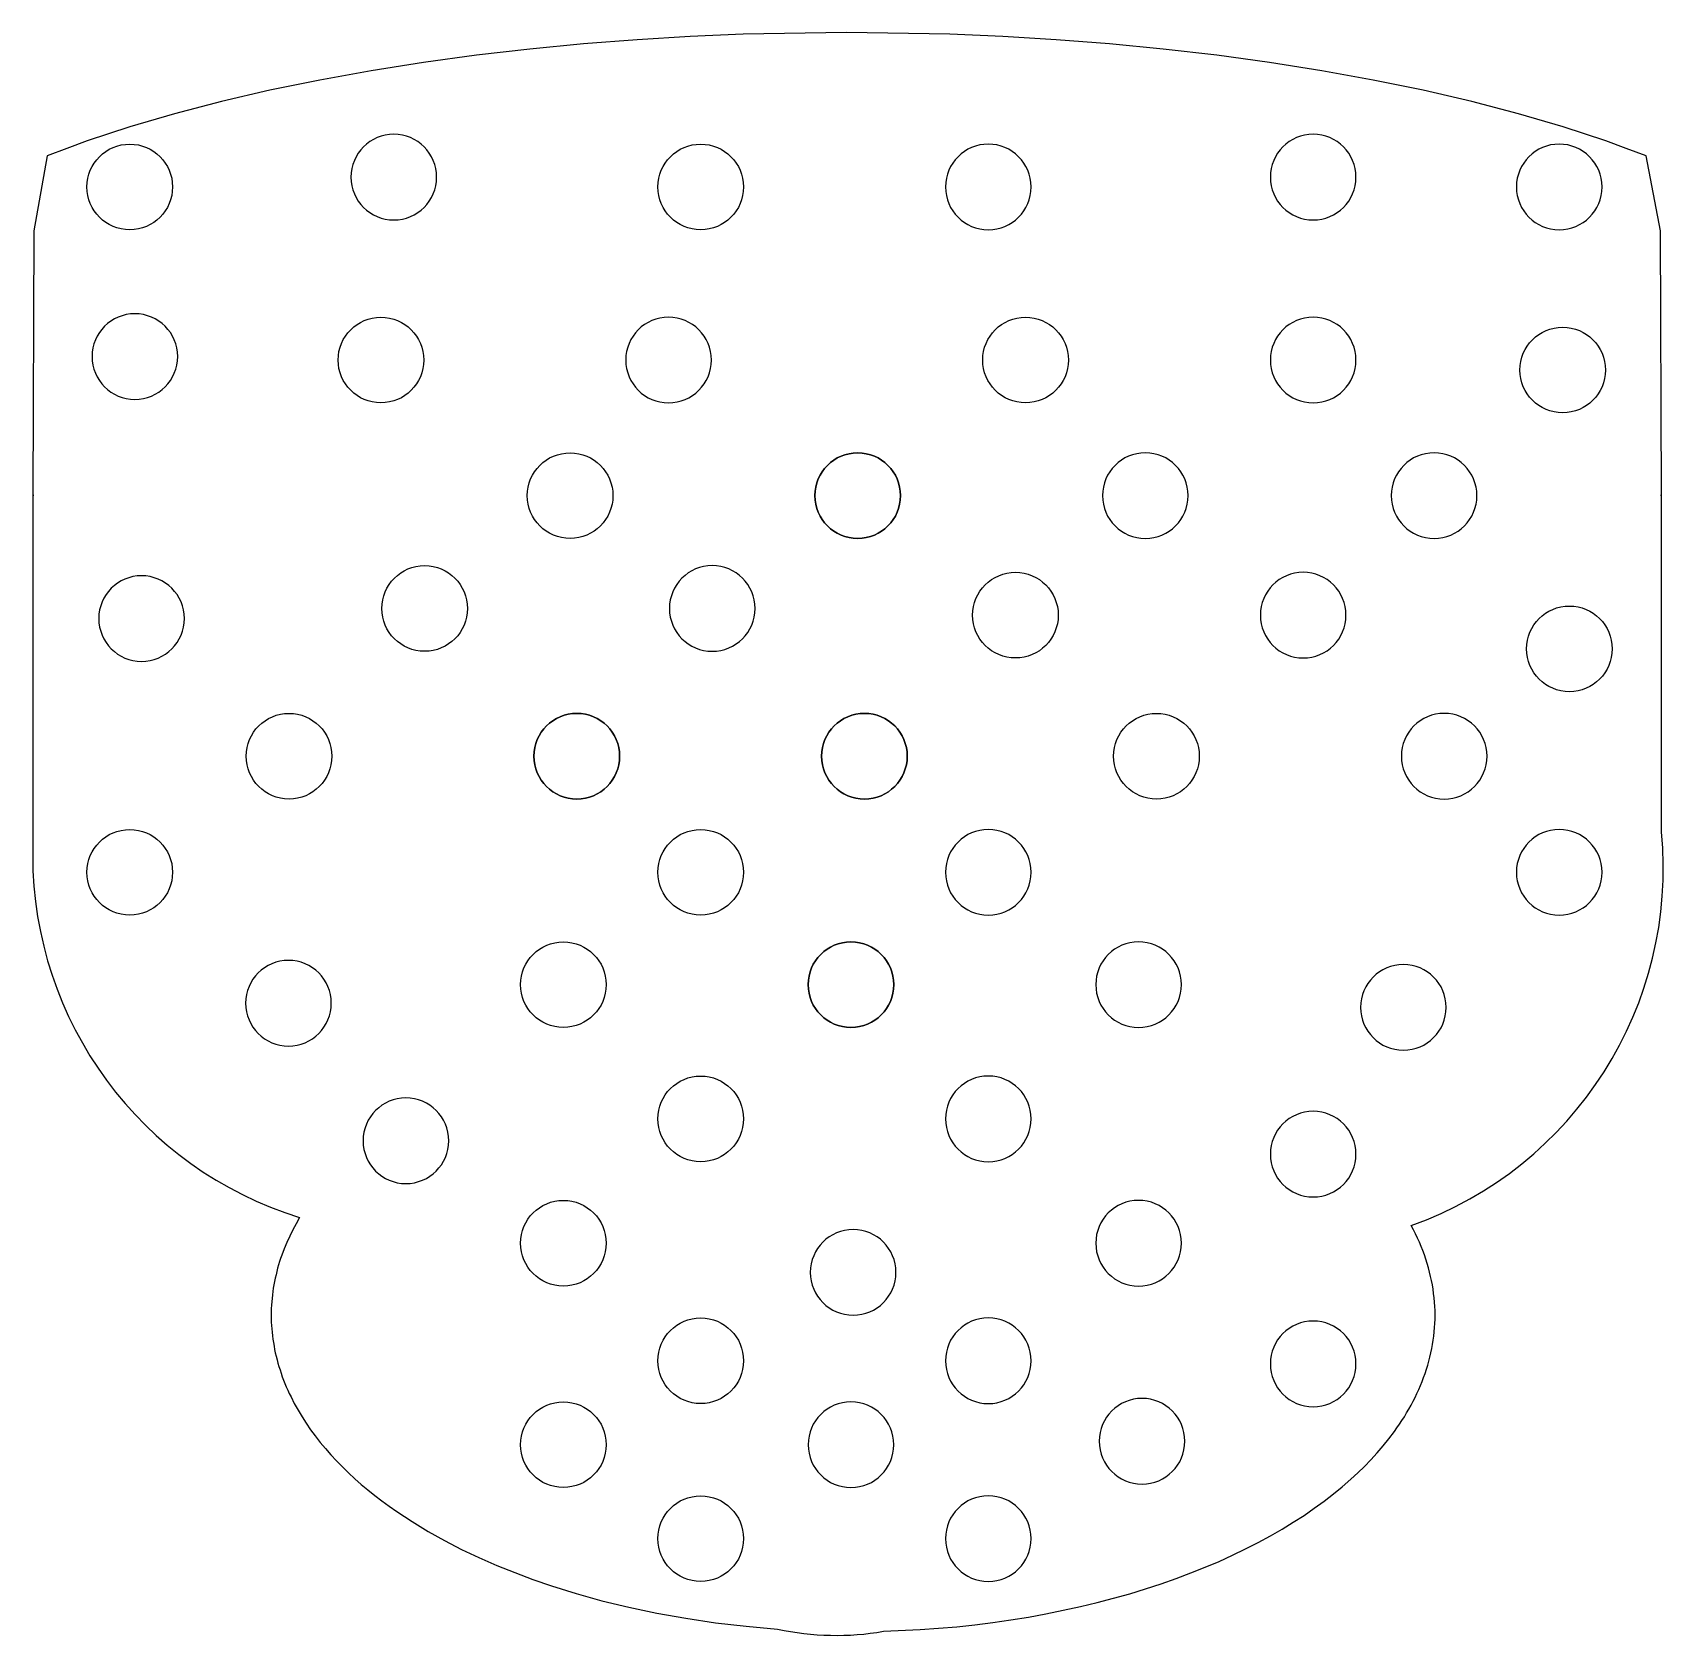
# Model space of a CAD drawing. Header units: millimetres. Extents: x -25 to 90, y -22 to 90.
import ezdxf

# ---------------------------------------------------------------- set-up
doc = ezdxf.new("R2010")
doc.units = ezdxf.units.MM
doc.layers.add('Default', color=18, linetype='Continuous', true_color=0x000000)

msp = doc.modelspace()

# ---------------------------------------------------------------- linework, layer by layer
at = {"layer": 'Default'}
msp.add_lwpolyline([(89.57, 57.36), (89.5, 75.91), (88.48, 81.16), (87.09, 81.68), (85.67, 82.2), (82.68, 83.18), (79.55, 84.1), (76.27, 84.96), (72.87, 85.75), (69.36, 86.47), (65.77, 87.12), (62.11, 87.7), (58.4, 88.21), (54.66, 88.64), (50.9, 89), (47.15, 89.29), (43.41, 89.52), (39.71, 89.67), (32.47, 89.79), (25.22, 89.67), (21.52, 89.52), (17.79, 89.29), (14.04, 89), (10.28, 88.64), (6.54, 88.21), (2.83, 87.7), (-0.83, 87.12), (-4.43, 86.47), (-7.93, 85.75), (-11.33, 84.96), (-14.61, 84.1), (-17.75, 83.18), (-20.73, 82.2), (-22.16, 81.68), (-23.54, 81.16), (-24.48, 75.91), (-24.55, 57.36)], dxfattribs=at)
msp.add_lwpolyline([(-24.48, 57.36), (-24.55, 57.36), (-24.55, 32.18, 0.328759), (-5.85, 6.8), (-6.09, 6.37), (-6.33, 5.94), (-6.54, 5.5), (-6.74, 5.06), (-6.93, 4.61), (-7.1, 4.16), (-7.18, 3.93), (-7.25, 3.71), (-7.32, 3.48), (-7.39, 3.25), (-7.45, 3.02), (-7.5, 2.78), (-7.56, 2.55), (-7.6, 2.32), (-7.65, 2.08), (-7.69, 1.85), (-7.72, 1.62), (-7.75, 1.38), (-7.78, 1.14), (-7.8, 0.91), (-7.82, 0.67), (-7.83, 0.43), (-7.83, 0.19), (-7.84, -0.04), (-7.83, -0.28), (-7.83, -0.52), (-7.81, -0.76), (-7.8, -1), (-7.78, -1.24), (-7.75, -1.48), (-7.72, -1.72), (-7.68, -1.96), (-7.64, -2.2), (-7.6, -2.44), (-7.55, -2.68), (-7.49, -2.92), (-7.43, -3.16), (-7.37, -3.39), (-7.3, -3.63), (-7.22, -3.87), (-7.14, -4.11), (-7.06, -4.35), (-6.97, -4.58), (-6.88, -4.82), (-6.78, -5.06), (-6.67, -5.29), (-6.57, -5.53), (-6.45, -5.76), (-6.22, -6.23), (-5.96, -6.69), (-5.68, -7.15), (-5.39, -7.6), (-5.08, -8.06), (-4.75, -8.5), (-4.4, -8.95), (-4.04, -9.38), (-3.66, -9.82), (-3.26, -10.24), (-2.85, -10.66), (-2.42, -11.08), (-1.98, -11.49), (-1.53, -11.89), (-1.06, -12.28), (-0.57, -12.67), (-0.08, -13.05), (0.43, -13.42), (0.96, -13.79), (1.49, -14.15), (2.03, -14.5), (2.59, -14.84), (3.15, -15.18), (4.31, -15.82), (5.49, -16.44), (6.71, -17.02), (7.96, -17.56), (9.22, -18.07), (10.5, -18.55), (11.79, -19), (13.52, -19.54), (15.33, -20.04), (17.21, -20.5), (19.17, -20.91), (21.2, -21.27), (23.29, -21.58), (25.44, -21.83), (27.63, -22.02, 0.096737), (35.06, -22.18), (37.63, -22.06), (38.91, -21.97), (40.19, -21.86), (41.46, -21.72), (42.72, -21.56), (43.97, -21.38), (45.21, -21.18), (46.44, -20.96), (47.65, -20.71), (48.85, -20.45), (50.02, -20.17), (51.18, -19.87), (52.31, -19.55), (53.42, -19.21), (54.5, -18.85), (55.56, -18.48), (56.59, -18.09), (57.6, -17.69), (58.57, -17.28), (59.52, -16.85), (60.43, -16.41), (61.31, -15.96), (62.16, -15.49), (62.98, -15.02), (63.77, -14.54), (64.52, -14.06), (65.24, -13.56), (65.93, -13.06), (66.58, -12.56), (67.2, -12.05), (67.79, -11.53), (68.28, -11.09), (68.75, -10.63), (69.2, -10.16), (69.64, -9.68), (70.06, -9.19), (70.46, -8.69), (70.85, -8.19), (71.03, -7.93), (71.21, -7.67), (71.38, -7.41), (71.55, -7.15), (71.71, -6.88), (71.87, -6.61), (72.02, -6.34), (72.16, -6.07), (72.3, -5.8), (72.43, -5.52), (72.56, -5.24), (72.68, -4.96), (72.8, -4.68), (72.9, -4.4), (73, -4.12), (73.1, -3.83), (73.19, -3.54), (73.27, -3.26), (73.34, -2.97), (73.41, -2.68), (73.47, -2.38), (73.53, -2.09), (73.57, -1.8), (73.61, -1.5), (73.64, -1.21), (73.67, -0.91), (73.69, -0.61), (73.7, -0.31), (73.7, -0.01), (73.7, 0.28), (73.68, 0.58), (73.67, 0.88), (73.64, 1.18), (73.6, 1.48), (73.56, 1.78), (73.51, 2.08), (73.46, 2.38), (73.39, 2.68), (73.32, 2.98), (73.24, 3.28), (73.15, 3.58), (73.06, 3.88), (72.96, 4.18), (72.85, 4.48), (72.73, 4.77), (72.6, 5.07), (72.47, 5.36), (72.33, 5.66), (72.19, 5.95), (72.03, 6.24, 0.343942), (89.57, 33.81), (89.57, 57.36), (89.5, 57.36)], format="xyb", dxfattribs=at)
at = {"layer": 'Default', "extrusion": (0, 0, -1)}
for centre in [(-0.75, 79.67), (-65.16, 79.67), (-42.4, 78.98), (-82.4, 78.98), (17.39, 67.1), (-20, 66.86), (-65.16, 66.86), (-33.25, 57.36), (-53.4, 57.36), (-73.63, 57.36), (16.92, 48.75), (-23.06, 49.46), (-64.46, 48.99), (-13.57, 39.11), (-33.72, 39.11), (-74.34, 39.11), (-42.4, 30.98), (-82.4, 30.98), (-32.78, 23.11), (-52.93, 23.11), (6.63, 21.81), (-71.48, 21.52), (-42.4, 13.71), (-1.6, 12.18), (-65.16, 11.24), (-52.93, 5), (-32.93, 2.96), (-42.4, -3.23), (-65.16, -3.45), (-32.78, -9.11), (-53.17, -8.87), (-42.4, -15.69)]:
    msp.add_circle(centre, 3, dxfattribs=at)
at = {"layer": 'Default'}
for centre in [(-17.75, 78.98), (22.25, 78.98), (-0.15, 66.86), (45.01, 66.86), (82.64, 66.16), (13.1, 57.36), (33.25, 57.36), (2.91, 49.46), (44.3, 48.99), (83.11, 46.63), (-6.59, 39.11), (13.57, 39.11), (33.72, 39.11), (54.18, 39.11), (-17.75, 30.98), (22.25, 30.98), (12.63, 23.11), (32.78, 23.11), (22.25, 13.71), (12.63, 5), (22.25, -3.23), (12.63, -9.11), (22.25, -15.69)]:
    msp.add_circle(centre, 3, dxfattribs=at)

doc.saveas('drawing.dxf')
